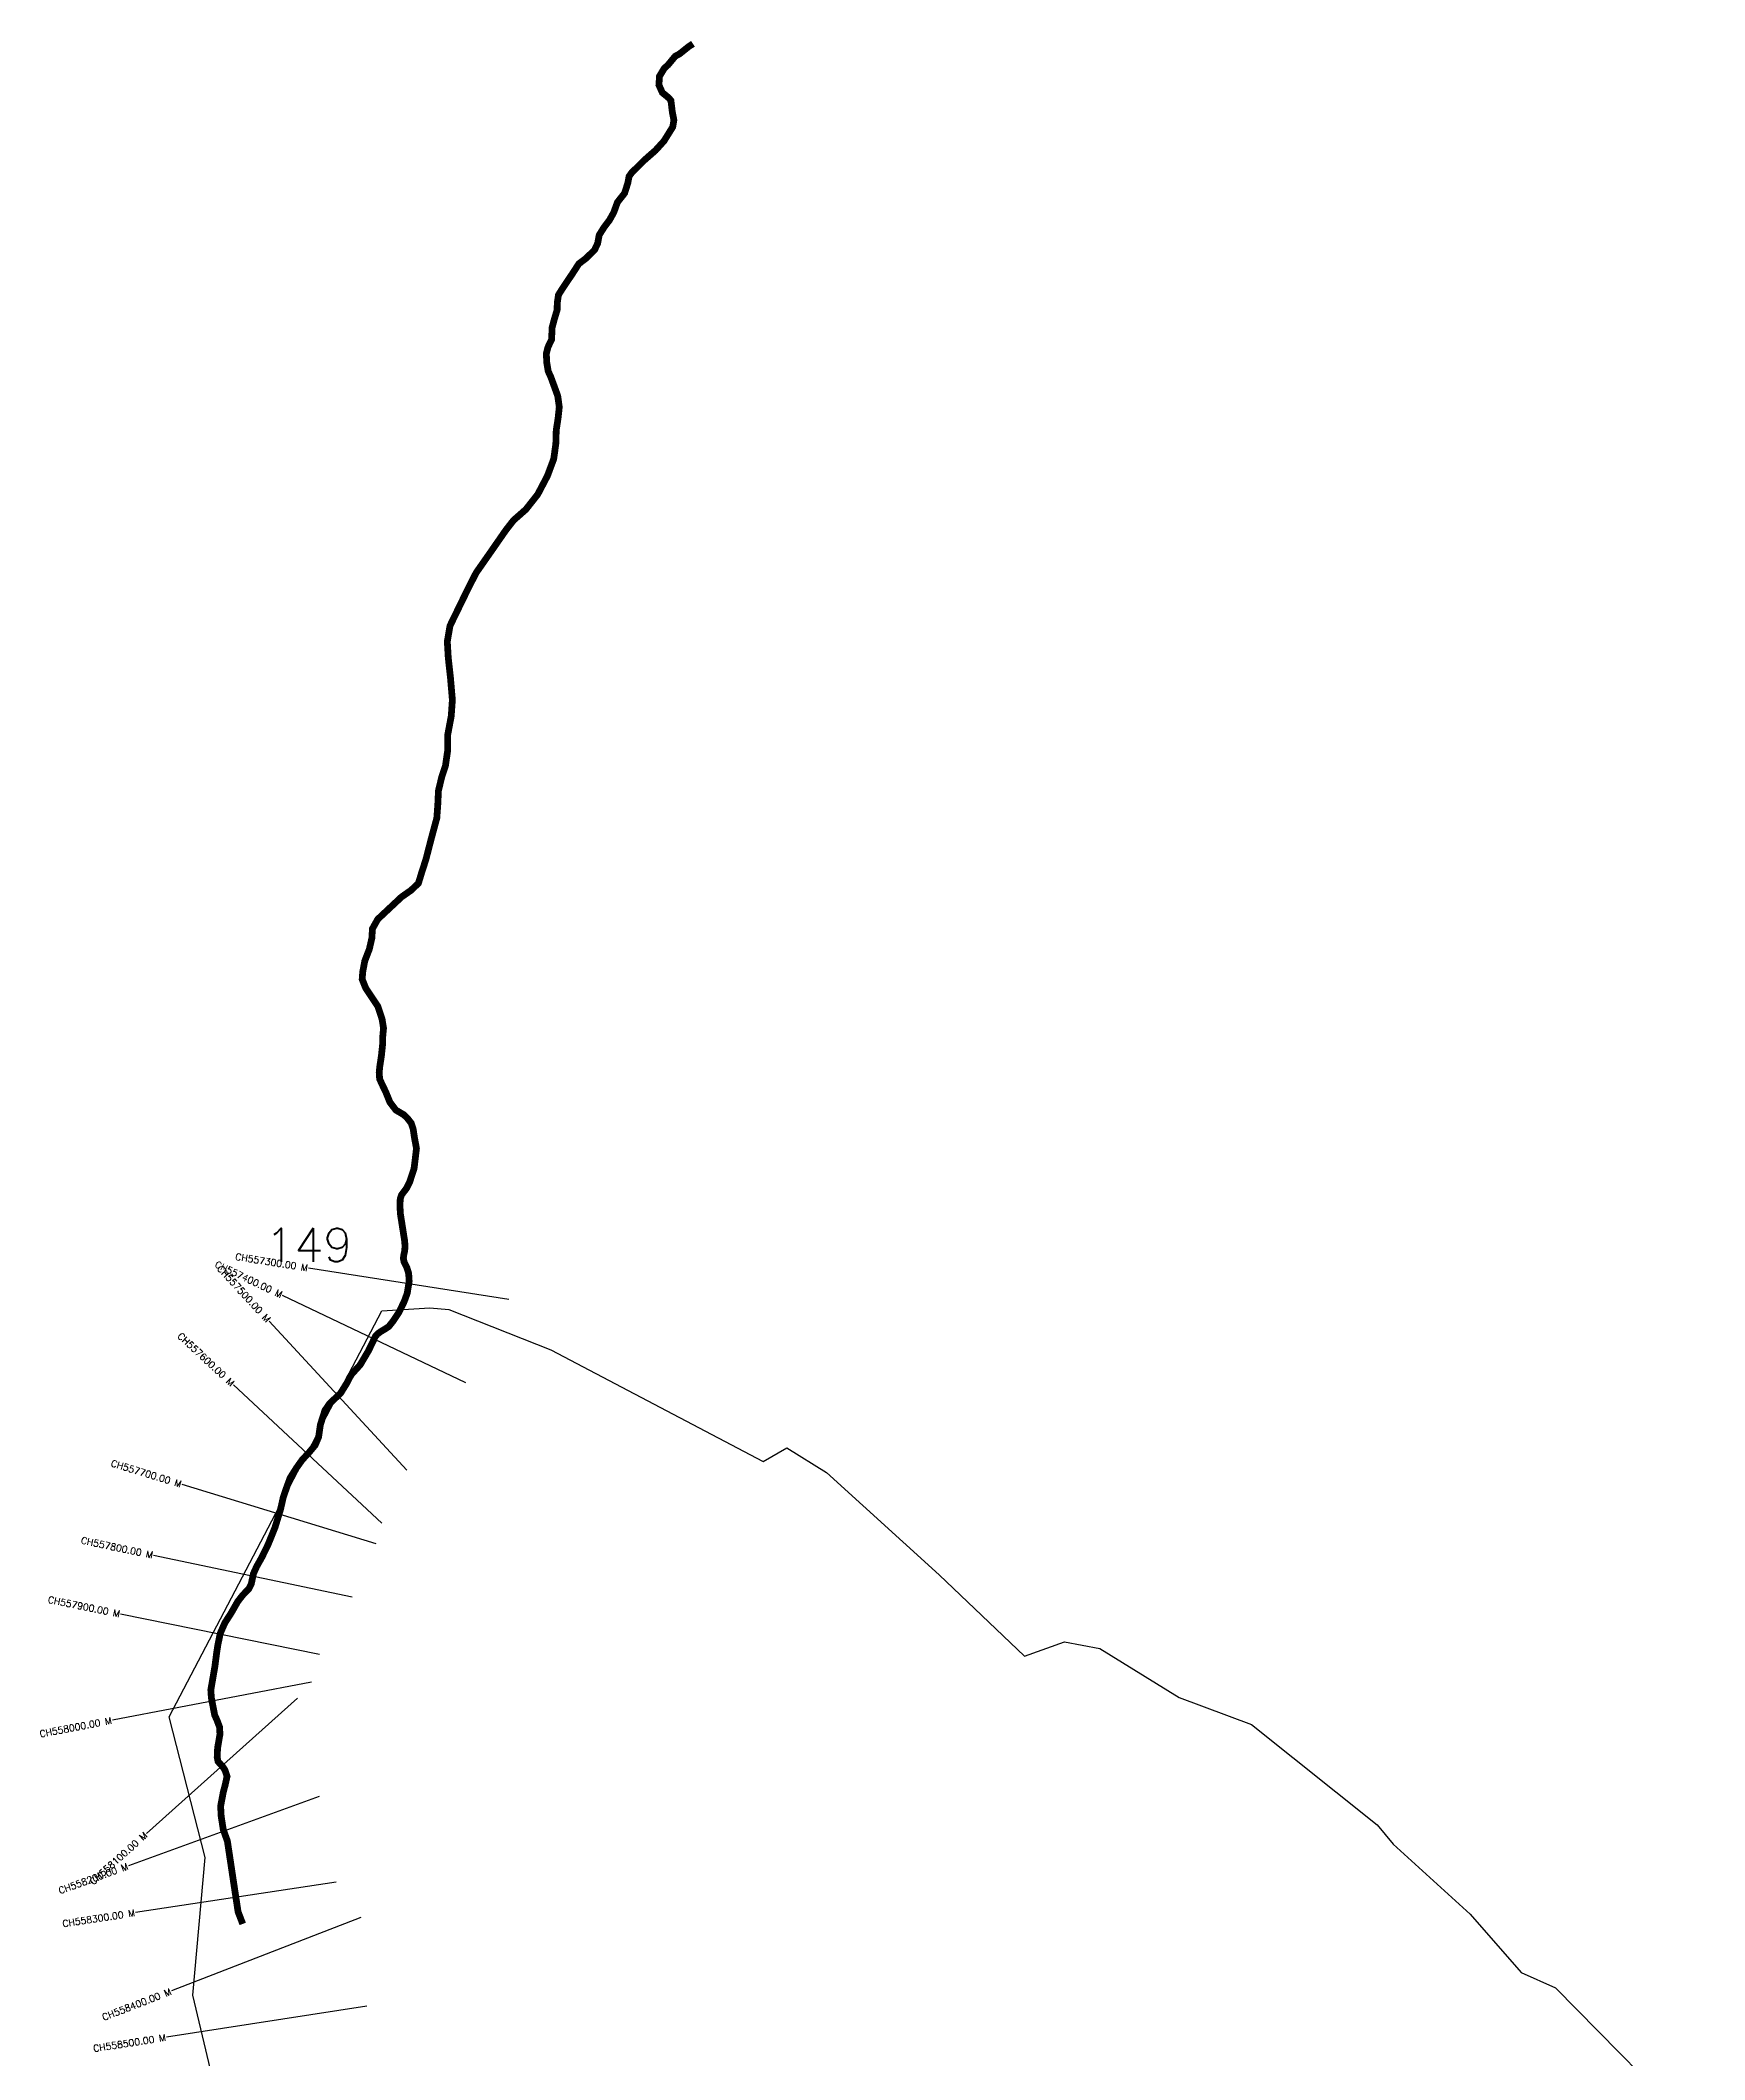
# Model space of a CAD drawing. Header units: metres. Extents: x 319086 to 321956, y 1850997 to 1856861.
# Drawn here: x 319086 to 321547, y 1853875 to 1856861 of the extents above; entities that cross this region are included whole.
import ezdxf
from ezdxf.enums import TextEntityAlignment as Align

# ---------------------------------------------------------------- set-up
doc = ezdxf.new("R2010")
doc.units = ezdxf.units.M
for name, color, linetype in [('CS', 134, 'Continuous'), ('CSMark', 6, 'Continuous'), ('UNPROTECTED', 10, 'Continuous')]:
    doc.layers.add(name, color=color, linetype=linetype)
doc.styles.get("Standard").update_dxf_attribs({"font": 'simplex.shx'})

msp = doc.modelspace()

# ---------------------------------------------------------------- linework, layer by layer
at = {"color": 6, "flags": 128}
msp.add_lwpolyline([(319418.1, 1853520.9), (319311.3, 1853971), (319329.6, 1854174.5), (319276.3, 1854382.2), (319590.7, 1854982.4), (319661.8, 1854987), (319689.8, 1854984.6), (319840.5, 1854925), (320154.9, 1854760.1), (320189.7, 1854780.3), (320248.2, 1854743.6), (320415.1, 1854592.1), (320541.3, 1854471.9), (320600.1, 1854493.4), (320652.5, 1854483.6), (320770, 1854410.7), (320876.7, 1854371.2), (321062.9, 1854222.7), (321086.3, 1854193.9), (321200.4, 1854090.4), (321275.4, 1854004.2), (321326.5, 1853981.5), (321546.9, 1853757.9)], dxfattribs=at)
at = {"layer": 'CS'}
for p, q in [((319778.7, 1854999.3), (319482.4, 1855045.9)), ((319714.8, 1854876.3), (319443.9, 1855005.3)), ((319627.6, 1854746.9), (319424.1, 1854967.4)), ((319590.8, 1854668.8), (319371.2, 1854873.1)), ((319582.3, 1854638.2), (319295.4, 1854725.9)), ((319546.9, 1854559.2), (319253.3, 1854621.1)), ((319498.5, 1854474.3), (319204.5, 1854534.2)), ((319487, 1854433.6), (319192.3, 1854377.3)), ((319466, 1854410.1), (319242.6, 1854209.8)), ((319498.1, 1854264.5), (319216.1, 1854162.2)), ((319523.3, 1854137.7), (319226.7, 1854092.8)), ((319559.5, 1854085.5), (319279.8, 1853977)), ((319568.7, 1853954.4), (319272.2, 1853908.5))]:
    msp.add_line(p, q, dxfattribs=at)
at = {"layer": 'UNPROTECTED', "const_width": 10, "flags": 128}
msp.add_lwpolyline([(320050.9, 1856856.1), (320043.8, 1856851.4), (320031.1, 1856841.2), (320024.5, 1856837.6), (320014.2, 1856825.1), (320008.3, 1856819.6), (320001.4, 1856808.1), (320000.5, 1856795.2), (320005.6, 1856783.9), (320015, 1856776.2), (320018.3, 1856772.1), (320019.4, 1856763.3), (320020.3, 1856755.5), (320022.7, 1856743.2), (320021, 1856733.2), (320008, 1856712.3), (319995.5, 1856698.5), (319979.2, 1856684.2), (319960.3, 1856665.5), (319956.4, 1856660.1), (319954.6, 1856650.4), (319949.8, 1856635.2), (319939.2, 1856621.8), (319933.8, 1856606.9), (319927.6, 1856595.6), (319919.5, 1856584.9), (319912.2, 1856573.3), (319910, 1856561.2), (319905.4, 1856551.3), (319892.9, 1856539), (319882.1, 1856530.8), (319872.2, 1856515.5), (319858.1, 1856494.5), (319852, 1856484.9), (319850.2, 1856472.9), (319850, 1856462.5), (319846.1, 1856449.7), (319842.6, 1856436.6), (319842.3, 1856429), (319841.7, 1856418.6), (319836.4, 1856407.4), (319834, 1856397.7), (319834.7, 1856384.7), (319836.8, 1856372), (319840.8, 1856363.1), (319846.3, 1856348.1), (319850.9, 1856335.4), (319853.2, 1856319.1), (319851.4, 1856302.2), (319848.7, 1856284.8), (319848.1, 1856264.8), (319845, 1856242.3), (319835.7, 1856217.3), (319821.3, 1856189.8), (319803.7, 1856167.5), (319785.5, 1856151.5), (319774, 1856136.7), (319750.1, 1856102.3), (319730.3, 1856074), (319718.5, 1856050.9), (319691.6, 1855995.6), (319687.6, 1855972.3), (319689, 1855948.5), (319692.3, 1855918.5), (319695.1, 1855885.9), (319693.4, 1855861.9), (319688.1, 1855833.8), (319688.3, 1855812.1), (319684.8, 1855788.2), (319679.3, 1855771.7), (319674.5, 1855751.7), (319673.6, 1855731.9), (319672.1, 1855711.3), (319663.6, 1855679.7), (319655.9, 1855649.9), (319649.3, 1855629.4), (319644.9, 1855614.9), (319634.2, 1855604.6), (319619.8, 1855594.5), (319584.8, 1855561.7), (319576.9, 1855547.7), (319576, 1855533.5), (319572.3, 1855517.4), (319565.6, 1855500.1), (319562.5, 1855483.7), (319561.7, 1855472.9), (319567, 1855459.7), (319576.6, 1855445.2), (319584.9, 1855432.8), (319587.9, 1855423.8), (319591.2, 1855413.6), (319593.3, 1855400.4), (319592, 1855387), (319591.9, 1855376.5), (319590.2, 1855360.1), (319587.6, 1855342.8), (319586.9, 1855335.3), (319587.5, 1855325.6), (319590.5, 1855318.8), (319596.7, 1855306), (319602.7, 1855291.1), (319611.5, 1855279.5), (319623.4, 1855272.5), (319628.4, 1855267.6), (319634.1, 1855260.4), (319637.1, 1855251.5), (319639.2, 1855237.7), (319642, 1855222.8), (319640.2, 1855207.5), (319638.4, 1855192.7), (319631.9, 1855173), (319627.3, 1855163.8), (319620, 1855154.2), (319618, 1855148.2), (319617.6, 1855138.2), (319618.2, 1855126.2), (319621.2, 1855107.1), (319624.5, 1855086.1), (319625.1, 1855077.9), (319624.5, 1855070.8), (319623.4, 1855066.1), (319622.6, 1855060.5), (319623.7, 1855054.9), (319627.7, 1855046.9), (319630.5, 1855037.8), (319631.2, 1855026.5), (319628.4, 1855008.8), (319624, 1854996.7), (319616.2, 1854980.6), (319607.8, 1854967.9), (319601.1, 1854959.5), (319596.1, 1854956.1), (319589.1, 1854951.9), (319584.7, 1854948.7), (319581.4, 1854945.2), (319579, 1854940.1), (319571, 1854923.5), (319558.7, 1854902.7), (319546.4, 1854889.2), (319543, 1854883.8), (319539.1, 1854875.9), (319529.7, 1854860.7), (319521.9, 1854853.4), (319513.4, 1854845.3), (319506.7, 1854835.5), (319499.9, 1854814.3), (319497.3, 1854796.1), (319492.2, 1854784.1), (319482.8, 1854772.8), (319473.1, 1854762.4), (319464.4, 1854750.2), (319455.2, 1854735.6), (319449.9, 1854721.2), (319444.9, 1854706.4), (319441, 1854689.2), (319436.5, 1854674.5), (319432.8, 1854662.4), (319422.8, 1854637.6), (319413.6, 1854618.7), (319405.7, 1854604.6), (319400.9, 1854594), (319397.8, 1854579.2), (319394.3, 1854571.9), (319385.2, 1854562.4), (319377.8, 1854553), (319367.5, 1854535), (319358.8, 1854521.6), (319351.8, 1854505.7), (319348.2, 1854488), (319346.6, 1854477.6), (319343.9, 1854456.8), (319337.9, 1854422.1), (319338.7, 1854410.3), (319343.6, 1854384.9), (319346.9, 1854377.6), (319350.8, 1854367.3), (319351.4, 1854356.6), (319347.9, 1854336.2), (319347.3, 1854322.5), (319348.6, 1854316.2), (319355.6, 1854308.5), (319358.8, 1854303.5), (319361.9, 1854294.1), (319359.4, 1854282.8), (319356.2, 1854270.4), (319352.4, 1854250.2), (319353.2, 1854235.4), (319356.3, 1854215.4), (319362.4, 1854198.6), (319371.1, 1854140.8), (319378.2, 1854094), (319385.1, 1854076.1)], dxfattribs=at)

# ---------------------------------------------------------------- texts
at = {"insert": (319418.5, 1855105.1), "char_height": 50, "attachment_point": 1}
msp.add_mtext_dynamic_manual_height_columns('\\pxt1;149', width=70.183, gutter_width=1, heights=[0], dxfattribs=at)
at = {"layer": 'CSMark'}
for s, rotation, p in [('CH557400.00 M', 334.5258, (319443, 1855005.8)), ('CH557300.00 M', 351.0515, (319481.4, 1855046.1)), ('CH557500.00 M', 312.6926, (319423.5, 1854968.1)), ('CH557600.00 M', 317.0563, (319370.5, 1854873.8)), ('CH557700.00 M', 343.0059, (319294.4, 1854726.2)), ('CH557800.00 M', 348.1058, (319252.3, 1854621.3)), ('CH557900.00 M', 348.4827, (319203.5, 1854534.4)), ('CH558000.00 M', 10.8164, (319191.3, 1854377.2)), ('CH558100.00 M', 41.8672, (319241.8, 1854209.2)), ('CH558200.00 M', 19.9452, (319215.1, 1854161.8)), ('CH558300.00 M', 8.622, (319225.7, 1854092.6)), ('CH558400.00 M', 21.2064, (319278.8, 1853976.7)), ('CH558500.00 M', 8.8024, (319271.2, 1853908.3))]:
    msp.add_text(s, height=10, rotation=rotation, dxfattribs=at).set_placement(p, align=Align.MIDDLE_RIGHT)

doc.saveas('drawing.dxf')
